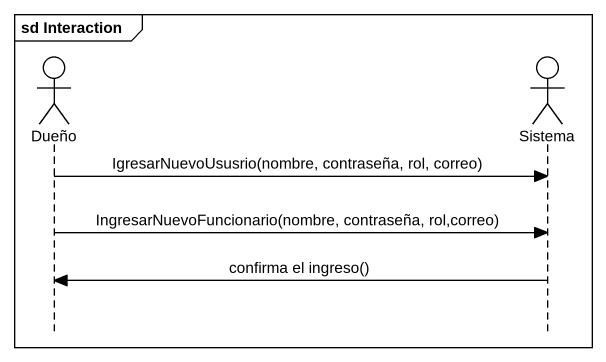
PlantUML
@startuml
mainframe sd Interaction
hide footbox
actor Dueño
actor Sistema

Dueño -> Sistema : IgresarNuevoUsusrio(nombre, contraseña, rol, correo)
Dueño -> Sistema : IngresarNuevoFuncionario(nombre, contraseña, rol,correo)
Sistema -> Dueño : confirma el ingreso()
@enduml
